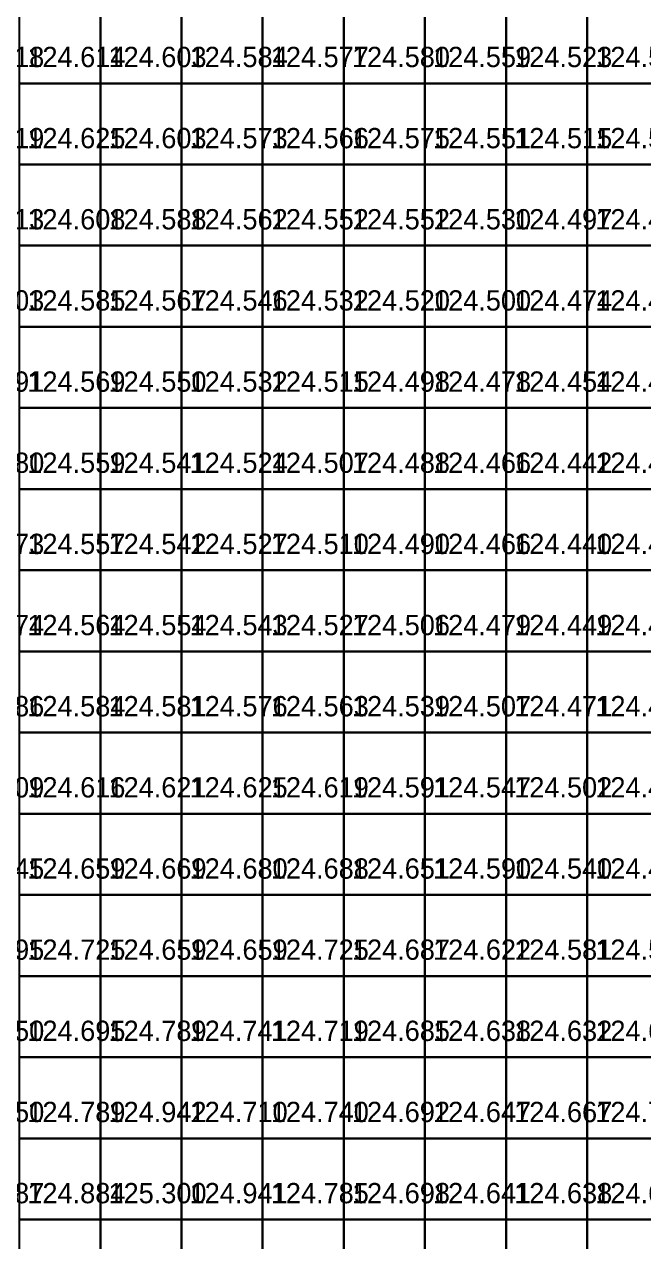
# Model space of a CAD drawing. Header units: metres. Extents: x 287857 to 287978, y 62957 to 63018.
# Drawn here: x 287924.99 to 287932.62, y 62987.56 to 63002.56 of the extents above; entities that cross this region are included whole.
import ezdxf

# ---------------------------------------------------------------- set-up
doc = ezdxf.new("R2010")
doc.units = ezdxf.units.M
for name, color, linetype, true_color in [('CIVILS-BARRIER', 7, 'Continuous', 0xf87171), ('CIVILS-INTERP', 7, 'Continuous', 0x64748b), ('CIVILS-LEVEL-TXT', 7, 'Continuous', 0x38bdf8), ('CIVILS-REAL', 7, 'Continuous', 0x38bdf8)]:
    doc.layers.add(name, color=color, linetype=linetype, true_color=true_color)

msp = doc.modelspace()

# ---------------------------------------------------------------- linework, layer by layer
at = {"layer": 'CIVILS-BARRIER'}
for points in [[(287925.925, 62990.831, 124.659), (287926.925, 62990.831, 124.659), (287926.925, 62991.831, 124.659), (287925.925, 62991.831, 124.659), (287925.925, 62990.831, 124.659)], [(287926.925, 62990.831, 124.659), (287927.925, 62990.831, 124.659), (287927.925, 62991.831, 124.659), (287926.925, 62991.831, 124.659), (287926.925, 62990.831, 124.659)], [(287924.925, 62989.831, 124.695), (287925.925, 62989.831, 124.695), (287925.925, 62990.831, 124.695), (287924.925, 62990.831, 124.695), (287924.925, 62989.831, 124.695)], [(287924.925, 62988.831, 124.789), (287925.925, 62988.831, 124.789), (287925.925, 62989.831, 124.789), (287924.925, 62989.831, 124.789), (287924.925, 62988.831, 124.789)], [(287924.925, 62987.831, 124.884), (287925.925, 62987.831, 124.884), (287925.925, 62988.831, 124.884), (287924.925, 62988.831, 124.884), (287924.925, 62987.831, 124.884)], [(287924.925, 62986.831, 124.884), (287925.925, 62986.831, 124.884), (287925.925, 62987.831, 124.884), (287924.925, 62987.831, 124.884), (287924.925, 62986.831, 124.884)]]:
    msp.add_polyline3d(points, dxfattribs=at)
at = {"layer": 'CIVILS-INTERP'}
for points in [[(287924.925, 63001.831, 124.614), (287925.925, 63001.831, 124.614), (287925.925, 63002.831, 124.614), (287924.925, 63002.831, 124.614), (287924.925, 63001.831, 124.614)], [(287925.925, 63001.831, 124.603), (287926.925, 63001.831, 124.603), (287926.925, 63002.831, 124.603), (287925.925, 63002.831, 124.603), (287925.925, 63001.831, 124.603)], [(287926.925, 63001.831, 124.584), (287927.925, 63001.831, 124.584), (287927.925, 63002.831, 124.584), (287926.925, 63002.831, 124.584), (287926.925, 63001.831, 124.584)], [(287927.925, 63001.831, 124.577), (287928.925, 63001.831, 124.577), (287928.925, 63002.831, 124.577), (287927.925, 63002.831, 124.577), (287927.925, 63001.831, 124.577)], [(287928.925, 63001.831, 124.58), (287929.925, 63001.831, 124.58), (287929.925, 63002.831, 124.58), (287928.925, 63002.831, 124.58), (287928.925, 63001.831, 124.58)], [(287929.925, 63001.831, 124.559), (287930.925, 63001.831, 124.559), (287930.925, 63002.831, 124.559), (287929.925, 63002.831, 124.559), (287929.925, 63001.831, 124.559)], [(287930.925, 63001.831, 124.523), (287931.925, 63001.831, 124.523), (287931.925, 63002.831, 124.523), (287930.925, 63002.831, 124.523), (287930.925, 63001.831, 124.523)], [(287931.925, 63001.831, 124.519), (287932.925, 63001.831, 124.519), (287932.925, 63002.831, 124.519), (287931.925, 63002.831, 124.519), (287931.925, 63001.831, 124.519)], [(287925.925, 63000.831, 124.603), (287926.925, 63000.831, 124.603), (287926.925, 63001.831, 124.603), (287925.925, 63001.831, 124.603), (287925.925, 63000.831, 124.603)], [(287926.925, 63000.831, 124.573), (287927.925, 63000.831, 124.573), (287927.925, 63001.831, 124.573), (287926.925, 63001.831, 124.573), (287926.925, 63000.831, 124.573)], [(287927.925, 63000.831, 124.566), (287928.925, 63000.831, 124.566), (287928.925, 63001.831, 124.566), (287927.925, 63001.831, 124.566), (287927.925, 63000.831, 124.566)], [(287929.925, 63000.831, 124.551), (287930.925, 63000.831, 124.551), (287930.925, 63001.831, 124.551), (287929.925, 63001.831, 124.551), (287929.925, 63000.831, 124.551)], [(287930.925, 63000.831, 124.515), (287931.925, 63000.831, 124.515), (287931.925, 63001.831, 124.515), (287930.925, 63001.831, 124.515), (287930.925, 63000.831, 124.515)], [(287931.925, 63000.831, 124.505), (287932.925, 63000.831, 124.505), (287932.925, 63001.831, 124.505), (287931.925, 63001.831, 124.505), (287931.925, 63000.831, 124.505)], [(287924.925, 62999.831, 124.608), (287925.925, 62999.831, 124.608), (287925.925, 63000.831, 124.608), (287924.925, 63000.831, 124.608), (287924.925, 62999.831, 124.608)], [(287925.925, 62999.831, 124.588), (287926.925, 62999.831, 124.588), (287926.925, 63000.831, 124.588), (287925.925, 63000.831, 124.588), (287925.925, 62999.831, 124.588)], [(287926.925, 62999.831, 124.562), (287927.925, 62999.831, 124.562), (287927.925, 63000.831, 124.562), (287926.925, 63000.831, 124.562), (287926.925, 62999.831, 124.562)], [(287927.925, 62999.831, 124.552), (287928.925, 62999.831, 124.552), (287928.925, 63000.831, 124.552), (287927.925, 63000.831, 124.552), (287927.925, 62999.831, 124.552)], [(287928.925, 62999.831, 124.552), (287929.925, 62999.831, 124.552), (287929.925, 63000.831, 124.552), (287928.925, 63000.831, 124.552), (287928.925, 62999.831, 124.552)], [(287929.925, 62999.831, 124.53), (287930.925, 62999.831, 124.53), (287930.925, 63000.831, 124.53), (287929.925, 63000.831, 124.53), (287929.925, 62999.831, 124.53)], [(287930.925, 62999.831, 124.497), (287931.925, 62999.831, 124.497), (287931.925, 63000.831, 124.497), (287930.925, 63000.831, 124.497), (287930.925, 62999.831, 124.497)], [(287931.925, 62999.831, 124.478), (287932.925, 62999.831, 124.478), (287932.925, 63000.831, 124.478), (287931.925, 63000.831, 124.478), (287931.925, 62999.831, 124.478)], [(287924.925, 62998.831, 124.585), (287925.925, 62998.831, 124.585), (287925.925, 62999.831, 124.585), (287924.925, 62999.831, 124.585), (287924.925, 62998.831, 124.585)], [(287925.925, 62998.831, 124.567), (287926.925, 62998.831, 124.567), (287926.925, 62999.831, 124.567), (287925.925, 62999.831, 124.567), (287925.925, 62998.831, 124.567)], [(287926.925, 62998.831, 124.546), (287927.925, 62998.831, 124.546), (287927.925, 62999.831, 124.546), (287926.925, 62999.831, 124.546), (287926.925, 62998.831, 124.546)], [(287927.925, 62998.831, 124.532), (287928.925, 62998.831, 124.532), (287928.925, 62999.831, 124.532), (287927.925, 62999.831, 124.532), (287927.925, 62998.831, 124.532)], [(287928.925, 62998.831, 124.52), (287929.925, 62998.831, 124.52), (287929.925, 62999.831, 124.52), (287928.925, 62999.831, 124.52), (287928.925, 62998.831, 124.52)], [(287929.925, 62998.831, 124.5), (287930.925, 62998.831, 124.5), (287930.925, 62999.831, 124.5), (287929.925, 62999.831, 124.5), (287929.925, 62998.831, 124.5)], [(287930.925, 62998.831, 124.474), (287931.925, 62998.831, 124.474), (287931.925, 62999.831, 124.474), (287930.925, 62999.831, 124.474), (287930.925, 62998.831, 124.474)], [(287931.925, 62998.831, 124.45), (287932.925, 62998.831, 124.45), (287932.925, 62999.831, 124.45), (287931.925, 62999.831, 124.45), (287931.925, 62998.831, 124.45)], [(287924.925, 62997.831, 124.569), (287925.925, 62997.831, 124.569), (287925.925, 62998.831, 124.569), (287924.925, 62998.831, 124.569), (287924.925, 62997.831, 124.569)], [(287925.925, 62997.831, 124.55), (287926.925, 62997.831, 124.55), (287926.925, 62998.831, 124.55), (287925.925, 62998.831, 124.55), (287925.925, 62997.831, 124.55)], [(287926.925, 62997.831, 124.532), (287927.925, 62997.831, 124.532), (287927.925, 62998.831, 124.532), (287926.925, 62998.831, 124.532), (287926.925, 62997.831, 124.532)], [(287927.925, 62997.831, 124.515), (287928.925, 62997.831, 124.515), (287928.925, 62998.831, 124.515), (287927.925, 62998.831, 124.515), (287927.925, 62997.831, 124.515)], [(287928.925, 62997.831, 124.498), (287929.925, 62997.831, 124.498), (287929.925, 62998.831, 124.498), (287928.925, 62998.831, 124.498), (287928.925, 62997.831, 124.498)], [(287929.925, 62997.831, 124.478), (287930.925, 62997.831, 124.478), (287930.925, 62998.831, 124.478), (287929.925, 62998.831, 124.478), (287929.925, 62997.831, 124.478)], [(287930.925, 62997.831, 124.454), (287931.925, 62997.831, 124.454), (287931.925, 62998.831, 124.454), (287930.925, 62998.831, 124.454), (287930.925, 62997.831, 124.454)], [(287931.925, 62997.831, 124.429), (287932.925, 62997.831, 124.429), (287932.925, 62998.831, 124.429), (287931.925, 62998.831, 124.429), (287931.925, 62997.831, 124.429)], [(287924.925, 62996.831, 124.559), (287925.925, 62996.831, 124.559), (287925.925, 62997.831, 124.559), (287924.925, 62997.831, 124.559), (287924.925, 62996.831, 124.559)], [(287925.925, 62996.831, 124.541), (287926.925, 62996.831, 124.541), (287926.925, 62997.831, 124.541), (287925.925, 62997.831, 124.541), (287925.925, 62996.831, 124.541)], [(287926.925, 62996.831, 124.524), (287927.925, 62996.831, 124.524), (287927.925, 62997.831, 124.524), (287926.925, 62997.831, 124.524), (287926.925, 62996.831, 124.524)], [(287927.925, 62996.831, 124.507), (287928.925, 62996.831, 124.507), (287928.925, 62997.831, 124.507), (287927.925, 62997.831, 124.507), (287927.925, 62996.831, 124.507)], [(287928.925, 62996.831, 124.488), (287929.925, 62996.831, 124.488), (287929.925, 62997.831, 124.488), (287928.925, 62997.831, 124.488), (287928.925, 62996.831, 124.488)], [(287929.925, 62996.831, 124.466), (287930.925, 62996.831, 124.466), (287930.925, 62997.831, 124.466), (287929.925, 62997.831, 124.466), (287929.925, 62996.831, 124.466)], [(287930.925, 62996.831, 124.442), (287931.925, 62996.831, 124.442), (287931.925, 62997.831, 124.442), (287930.925, 62997.831, 124.442), (287930.925, 62996.831, 124.442)], [(287931.925, 62996.831, 124.415), (287932.925, 62996.831, 124.415), (287932.925, 62997.831, 124.415), (287931.925, 62997.831, 124.415), (287931.925, 62996.831, 124.415)], [(287924.925, 62995.831, 124.557), (287925.925, 62995.831, 124.557), (287925.925, 62996.831, 124.557), (287924.925, 62996.831, 124.557), (287924.925, 62995.831, 124.557)], [(287925.925, 62995.831, 124.542), (287926.925, 62995.831, 124.542), (287926.925, 62996.831, 124.542), (287925.925, 62996.831, 124.542), (287925.925, 62995.831, 124.542)], [(287926.925, 62995.831, 124.527), (287927.925, 62995.831, 124.527), (287927.925, 62996.831, 124.527), (287926.925, 62996.831, 124.527), (287926.925, 62995.831, 124.527)], [(287927.925, 62995.831, 124.51), (287928.925, 62995.831, 124.51), (287928.925, 62996.831, 124.51), (287927.925, 62996.831, 124.51), (287927.925, 62995.831, 124.51)], [(287928.925, 62995.831, 124.49), (287929.925, 62995.831, 124.49), (287929.925, 62996.831, 124.49), (287928.925, 62996.831, 124.49), (287928.925, 62995.831, 124.49)], [(287929.925, 62995.831, 124.466), (287930.925, 62995.831, 124.466), (287930.925, 62996.831, 124.466), (287929.925, 62996.831, 124.466), (287929.925, 62995.831, 124.466)], [(287930.925, 62995.831, 124.44), (287931.925, 62995.831, 124.44), (287931.925, 62996.831, 124.44), (287930.925, 62996.831, 124.44), (287930.925, 62995.831, 124.44)], [(287931.925, 62995.831, 124.411), (287932.925, 62995.831, 124.411), (287932.925, 62996.831, 124.411), (287931.925, 62996.831, 124.411), (287931.925, 62995.831, 124.411)], [(287924.925, 62994.831, 124.564), (287925.925, 62994.831, 124.564), (287925.925, 62995.831, 124.564), (287924.925, 62995.831, 124.564), (287924.925, 62994.831, 124.564)], [(287925.925, 62994.831, 124.554), (287926.925, 62994.831, 124.554), (287926.925, 62995.831, 124.554), (287925.925, 62995.831, 124.554), (287925.925, 62994.831, 124.554)], [(287926.925, 62994.831, 124.543), (287927.925, 62994.831, 124.543), (287927.925, 62995.831, 124.543), (287926.925, 62995.831, 124.543), (287926.925, 62994.831, 124.543)], [(287927.925, 62994.831, 124.527), (287928.925, 62994.831, 124.527), (287928.925, 62995.831, 124.527), (287927.925, 62995.831, 124.527), (287927.925, 62994.831, 124.527)], [(287928.925, 62994.831, 124.506), (287929.925, 62994.831, 124.506), (287929.925, 62995.831, 124.506), (287928.925, 62995.831, 124.506), (287928.925, 62994.831, 124.506)], [(287929.925, 62994.831, 124.479), (287930.925, 62994.831, 124.479), (287930.925, 62995.831, 124.479), (287929.925, 62995.831, 124.479), (287929.925, 62994.831, 124.479)], [(287930.925, 62994.831, 124.449), (287931.925, 62994.831, 124.449), (287931.925, 62995.831, 124.449), (287930.925, 62995.831, 124.449), (287930.925, 62994.831, 124.449)], [(287931.925, 62994.831, 124.418), (287932.925, 62994.831, 124.418), (287932.925, 62995.831, 124.418), (287931.925, 62995.831, 124.418), (287931.925, 62994.831, 124.418)], [(287924.925, 62993.831, 124.584), (287925.925, 62993.831, 124.584), (287925.925, 62994.831, 124.584), (287924.925, 62994.831, 124.584), (287924.925, 62993.831, 124.584)], [(287925.925, 62993.831, 124.581), (287926.925, 62993.831, 124.581), (287926.925, 62994.831, 124.581), (287925.925, 62994.831, 124.581), (287925.925, 62993.831, 124.581)], [(287926.925, 62993.831, 124.576), (287927.925, 62993.831, 124.576), (287927.925, 62994.831, 124.576), (287926.925, 62994.831, 124.576), (287926.925, 62993.831, 124.576)], [(287927.925, 62993.831, 124.563), (287928.925, 62993.831, 124.563), (287928.925, 62994.831, 124.563), (287927.925, 62994.831, 124.563), (287927.925, 62993.831, 124.563)], [(287928.925, 62993.831, 124.539), (287929.925, 62993.831, 124.539), (287929.925, 62994.831, 124.539), (287928.925, 62994.831, 124.539), (287928.925, 62993.831, 124.539)], [(287929.925, 62993.831, 124.507), (287930.925, 62993.831, 124.507), (287930.925, 62994.831, 124.507), (287929.925, 62994.831, 124.507), (287929.925, 62993.831, 124.507)], [(287930.925, 62993.831, 124.471), (287931.925, 62993.831, 124.471), (287931.925, 62994.831, 124.471), (287930.925, 62994.831, 124.471), (287930.925, 62993.831, 124.471)], [(287931.925, 62993.831, 124.434), (287932.925, 62993.831, 124.434), (287932.925, 62994.831, 124.434), (287931.925, 62994.831, 124.434), (287931.925, 62993.831, 124.434)], [(287924.925, 62992.831, 124.616), (287925.925, 62992.831, 124.616), (287925.925, 62993.831, 124.616), (287924.925, 62993.831, 124.616), (287924.925, 62992.831, 124.616)], [(287925.925, 62992.831, 124.621), (287926.925, 62992.831, 124.621), (287926.925, 62993.831, 124.621), (287925.925, 62993.831, 124.621), (287925.925, 62992.831, 124.621)], [(287926.925, 62992.831, 124.625), (287927.925, 62992.831, 124.625), (287927.925, 62993.831, 124.625), (287926.925, 62993.831, 124.625), (287926.925, 62992.831, 124.625)], [(287927.925, 62992.831, 124.619), (287928.925, 62992.831, 124.619), (287928.925, 62993.831, 124.619), (287927.925, 62993.831, 124.619), (287927.925, 62992.831, 124.619)], [(287928.925, 62992.831, 124.591), (287929.925, 62992.831, 124.591), (287929.925, 62993.831, 124.591), (287928.925, 62993.831, 124.591), (287928.925, 62992.831, 124.591)], [(287929.925, 62992.831, 124.547), (287930.925, 62992.831, 124.547), (287930.925, 62993.831, 124.547), (287929.925, 62993.831, 124.547), (287929.925, 62992.831, 124.547)], [(287930.925, 62992.831, 124.502), (287931.925, 62992.831, 124.502), (287931.925, 62993.831, 124.502), (287930.925, 62993.831, 124.502), (287930.925, 62992.831, 124.502)], [(287931.925, 62992.831, 124.46), (287932.925, 62992.831, 124.46), (287932.925, 62993.831, 124.46), (287931.925, 62993.831, 124.46), (287931.925, 62992.831, 124.46)], [(287924.925, 62991.831, 124.659), (287925.925, 62991.831, 124.659), (287925.925, 62992.831, 124.659), (287924.925, 62992.831, 124.659), (287924.925, 62991.831, 124.659)], [(287925.925, 62991.831, 124.669), (287926.925, 62991.831, 124.669), (287926.925, 62992.831, 124.669), (287925.925, 62992.831, 124.669), (287925.925, 62991.831, 124.669)], [(287926.925, 62991.831, 124.68), (287927.925, 62991.831, 124.68), (287927.925, 62992.831, 124.68), (287926.925, 62992.831, 124.68), (287926.925, 62991.831, 124.68)], [(287927.925, 62991.831, 124.688), (287928.925, 62991.831, 124.688), (287928.925, 62992.831, 124.688), (287927.925, 62992.831, 124.688), (287927.925, 62991.831, 124.688)], [(287928.925, 62991.831, 124.651), (287929.925, 62991.831, 124.651), (287929.925, 62992.831, 124.651), (287928.925, 62992.831, 124.651), (287928.925, 62991.831, 124.651)], [(287929.925, 62991.831, 124.59), (287930.925, 62991.831, 124.59), (287930.925, 62992.831, 124.59), (287929.925, 62992.831, 124.59), (287929.925, 62991.831, 124.59)], [(287930.925, 62991.831, 124.54), (287931.925, 62991.831, 124.54), (287931.925, 62992.831, 124.54), (287930.925, 62992.831, 124.54), (287930.925, 62991.831, 124.54)], [(287931.925, 62991.831, 124.497), (287932.925, 62991.831, 124.497), (287932.925, 62992.831, 124.497), (287931.925, 62992.831, 124.497), (287931.925, 62991.831, 124.497)], [(287928.925, 62990.831, 124.687), (287929.925, 62990.831, 124.687), (287929.925, 62991.831, 124.687), (287928.925, 62991.831, 124.687), (287928.925, 62990.831, 124.687)], [(287929.925, 62990.831, 124.622), (287930.925, 62990.831, 124.622), (287930.925, 62991.831, 124.622), (287929.925, 62991.831, 124.622), (287929.925, 62990.831, 124.622)], [(287930.925, 62990.831, 124.581), (287931.925, 62990.831, 124.581), (287931.925, 62991.831, 124.581), (287930.925, 62991.831, 124.581), (287930.925, 62990.831, 124.581)], [(287931.925, 62990.831, 124.553), (287932.925, 62990.831, 124.553), (287932.925, 62991.831, 124.553), (287931.925, 62991.831, 124.553), (287931.925, 62990.831, 124.553)], [(287925.925, 62989.831, 124.789), (287926.925, 62989.831, 124.789), (287926.925, 62990.831, 124.789), (287925.925, 62990.831, 124.789), (287925.925, 62989.831, 124.789)], [(287926.925, 62989.831, 124.741), (287927.925, 62989.831, 124.741), (287927.925, 62990.831, 124.741), (287926.925, 62990.831, 124.741), (287926.925, 62989.831, 124.741)], [(287927.925, 62989.831, 124.719), (287928.925, 62989.831, 124.719), (287928.925, 62990.831, 124.719), (287927.925, 62990.831, 124.719), (287927.925, 62989.831, 124.719)], [(287928.925, 62989.831, 124.685), (287929.925, 62989.831, 124.685), (287929.925, 62990.831, 124.685), (287928.925, 62990.831, 124.685), (287928.925, 62989.831, 124.685)], [(287929.925, 62989.831, 124.638), (287930.925, 62989.831, 124.638), (287930.925, 62990.831, 124.638), (287929.925, 62990.831, 124.638), (287929.925, 62989.831, 124.638)], [(287930.925, 62989.831, 124.632), (287931.925, 62989.831, 124.632), (287931.925, 62990.831, 124.632), (287930.925, 62990.831, 124.632), (287930.925, 62989.831, 124.632)], [(287931.925, 62989.831, 124.647), (287932.925, 62989.831, 124.647), (287932.925, 62990.831, 124.647), (287931.925, 62990.831, 124.647), (287931.925, 62989.831, 124.647)], [(287925.925, 62988.831, 124.942), (287926.925, 62988.831, 124.942), (287926.925, 62989.831, 124.942), (287925.925, 62989.831, 124.942), (287925.925, 62988.831, 124.942)], [(287927.925, 62988.831, 124.74), (287928.925, 62988.831, 124.74), (287928.925, 62989.831, 124.74), (287927.925, 62989.831, 124.74), (287927.925, 62988.831, 124.74)], [(287928.925, 62988.831, 124.692), (287929.925, 62988.831, 124.692), (287929.925, 62989.831, 124.692), (287928.925, 62989.831, 124.692), (287928.925, 62988.831, 124.692)], [(287929.925, 62988.831, 124.647), (287930.925, 62988.831, 124.647), (287930.925, 62989.831, 124.647), (287929.925, 62989.831, 124.647), (287929.925, 62988.831, 124.647)], [(287930.925, 62988.831, 124.667), (287931.925, 62988.831, 124.667), (287931.925, 62989.831, 124.667), (287930.925, 62989.831, 124.667), (287930.925, 62988.831, 124.667)], [(287926.925, 62987.831, 124.941), (287927.925, 62987.831, 124.941), (287927.925, 62988.831, 124.941), (287926.925, 62988.831, 124.941), (287926.925, 62987.831, 124.941)], [(287927.925, 62987.831, 124.785), (287928.925, 62987.831, 124.785), (287928.925, 62988.831, 124.785), (287927.925, 62988.831, 124.785), (287927.925, 62987.831, 124.785)], [(287928.925, 62987.831, 124.698), (287929.925, 62987.831, 124.698), (287929.925, 62988.831, 124.698), (287928.925, 62988.831, 124.698), (287928.925, 62987.831, 124.698)], [(287929.925, 62987.831, 124.641), (287930.925, 62987.831, 124.641), (287930.925, 62988.831, 124.641), (287929.925, 62988.831, 124.641), (287929.925, 62987.831, 124.641)], [(287930.925, 62987.831, 124.638), (287931.925, 62987.831, 124.638), (287931.925, 62988.831, 124.638), (287930.925, 62988.831, 124.638), (287930.925, 62987.831, 124.638)], [(287931.925, 62987.831, 124.654), (287932.925, 62987.831, 124.654), (287932.925, 62988.831, 124.654), (287931.925, 62988.831, 124.654), (287931.925, 62987.831, 124.654)], [(287925.925, 62986.831, 125.09), (287926.925, 62986.831, 125.09), (287926.925, 62987.831, 125.09), (287925.925, 62987.831, 125.09), (287925.925, 62986.831, 125.09)], [(287926.925, 62986.831, 124.948), (287927.925, 62986.831, 124.948), (287927.925, 62987.831, 124.948), (287926.925, 62987.831, 124.948), (287926.925, 62986.831, 124.948)], [(287927.925, 62986.831, 124.789), (287928.925, 62986.831, 124.789), (287928.925, 62987.831, 124.789), (287927.925, 62987.831, 124.789), (287927.925, 62986.831, 124.789)], [(287928.925, 62986.831, 124.686), (287929.925, 62986.831, 124.686), (287929.925, 62987.831, 124.686), (287928.925, 62987.831, 124.686), (287928.925, 62986.831, 124.686)], [(287929.925, 62986.831, 124.621), (287930.925, 62986.831, 124.621), (287930.925, 62987.831, 124.621), (287929.925, 62987.831, 124.621), (287929.925, 62986.831, 124.621)], [(287930.925, 62986.831, 124.592), (287931.925, 62986.831, 124.592), (287931.925, 62987.831, 124.592), (287930.925, 62987.831, 124.592), (287930.925, 62986.831, 124.592)], [(287931.925, 62986.831, 124.575), (287932.925, 62986.831, 124.575), (287932.925, 62987.831, 124.575), (287931.925, 62987.831, 124.575), (287931.925, 62986.831, 124.575)]]:
    msp.add_polyline3d(points, dxfattribs=at)
at = {"layer": 'CIVILS-REAL'}
for points in [[(287924.925, 63000.831, 124.625), (287925.925, 63000.831, 124.625), (287925.925, 63001.831, 124.625), (287924.925, 63001.831, 124.625), (287924.925, 63000.831, 124.625)], [(287928.925, 63000.831, 124.575), (287929.925, 63000.831, 124.575), (287929.925, 63001.831, 124.575), (287928.925, 63001.831, 124.575), (287928.925, 63000.831, 124.575)], [(287924.925, 62990.831, 124.725), (287925.925, 62990.831, 124.725), (287925.925, 62991.831, 124.725), (287924.925, 62991.831, 124.725), (287924.925, 62990.831, 124.725)], [(287927.925, 62990.831, 124.725), (287928.925, 62990.831, 124.725), (287928.925, 62991.831, 124.725), (287927.925, 62991.831, 124.725), (287927.925, 62990.831, 124.725)], [(287926.925, 62988.831, 124.71), (287927.925, 62988.831, 124.71), (287927.925, 62989.831, 124.71), (287926.925, 62989.831, 124.71), (287926.925, 62988.831, 124.71)], [(287931.925, 62988.831, 124.725), (287932.925, 62988.831, 124.725), (287932.925, 62989.831, 124.725), (287931.925, 62989.831, 124.725), (287931.925, 62988.831, 124.725)], [(287925.925, 62987.831, 125.3), (287926.925, 62987.831, 125.3), (287926.925, 62988.831, 125.3), (287925.925, 62988.831, 125.3), (287925.925, 62987.831, 125.3)]]:
    msp.add_polyline3d(points, dxfattribs=at)

# ---------------------------------------------------------------- texts
at = {"layer": 'CIVILS-LEVEL-TXT'}
for s, p in [('124.618', (287924.025, 63002.031, 124.618)), ('124.614', (287925.025, 63002.031, 124.614)), ('124.603', (287926.025, 63002.031, 124.603)), ('124.584', (287927.025, 63002.031, 124.584)), ('124.577', (287928.025, 63002.031, 124.577)), ('124.580', (287929.025, 63002.031, 124.58)), ('124.559', (287930.025, 63002.031, 124.559)), ('124.523', (287931.025, 63002.031, 124.523)), ('124.519', (287932.025, 63002.031, 124.519)), ('124.619', (287924.025, 63001.031, 124.619)), ('124.625', (287925.025, 63001.031, 124.625)), ('124.603', (287926.025, 63001.031, 124.603)), ('124.573', (287927.025, 63001.031, 124.573)), ('124.566', (287928.025, 63001.031, 124.566)), ('124.575', (287929.025, 63001.031, 124.575)), ('124.551', (287930.025, 63001.031, 124.551)), ('124.515', (287931.025, 63001.031, 124.515)), ('124.505', (287932.025, 63001.031, 124.505)), ('124.613', (287924.025, 63000.031, 124.613)), ('124.608', (287925.025, 63000.031, 124.608)), ('124.588', (287926.025, 63000.031, 124.588)), ('124.562', (287927.025, 63000.031, 124.562)), ('124.552', (287928.025, 63000.031, 124.552)), ('124.552', (287929.025, 63000.031, 124.552)), ('124.530', (287930.025, 63000.031, 124.53)), ('124.497', (287931.025, 63000.031, 124.497)), ('124.478', (287932.025, 63000.031, 124.478)), ('124.603', (287924.025, 62999.031, 124.603)), ('124.585', (287925.025, 62999.031, 124.585)), ('124.567', (287926.025, 62999.031, 124.567)), ('124.546', (287927.025, 62999.031, 124.546)), ('124.532', (287928.025, 62999.031, 124.532)), ('124.520', (287929.025, 62999.031, 124.52)), ('124.500', (287930.025, 62999.031, 124.5)), ('124.474', (287931.025, 62999.031, 124.474)), ('124.450', (287932.025, 62999.031, 124.45)), ('124.591', (287924.025, 62998.031, 124.591)), ('124.569', (287925.025, 62998.031, 124.569)), ('124.550', (287926.025, 62998.031, 124.55)), ('124.532', (287927.025, 62998.031, 124.532)), ('124.515', (287928.025, 62998.031, 124.515)), ('124.498', (287929.025, 62998.031, 124.498)), ('124.478', (287930.025, 62998.031, 124.478)), ('124.454', (287931.025, 62998.031, 124.454)), ('124.429', (287932.025, 62998.031, 124.429)), ('124.580', (287924.025, 62997.031, 124.58)), ('124.559', (287925.025, 62997.031, 124.559)), ('124.541', (287926.025, 62997.031, 124.541)), ('124.524', (287927.025, 62997.031, 124.524)), ('124.507', (287928.025, 62997.031, 124.507)), ('124.488', (287929.025, 62997.031, 124.488)), ('124.466', (287930.025, 62997.031, 124.466)), ('124.442', (287931.025, 62997.031, 124.442)), ('124.415', (287932.025, 62997.031, 124.415)), ('124.573', (287924.025, 62996.031, 124.573)), ('124.557', (287925.025, 62996.031, 124.557)), ('124.542', (287926.025, 62996.031, 124.542)), ('124.527', (287927.025, 62996.031, 124.527)), ('124.510', (287928.025, 62996.031, 124.51)), ('124.490', (287929.025, 62996.031, 124.49)), ('124.466', (287930.025, 62996.031, 124.466)), ('124.440', (287931.025, 62996.031, 124.44)), ('124.411', (287932.025, 62996.031, 124.411)), ('124.574', (287924.025, 62995.031, 124.574)), ('124.564', (287925.025, 62995.031, 124.564)), ('124.554', (287926.025, 62995.031, 124.554)), ('124.543', (287927.025, 62995.031, 124.543)), ('124.527', (287928.025, 62995.031, 124.527)), ('124.506', (287929.025, 62995.031, 124.506)), ('124.479', (287930.025, 62995.031, 124.479)), ('124.449', (287931.025, 62995.031, 124.449)), ('124.418', (287932.025, 62995.031, 124.418)), ('124.586', (287924.025, 62994.031, 124.586)), ('124.584', (287925.025, 62994.031, 124.584)), ('124.581', (287926.025, 62994.031, 124.581)), ('124.576', (287927.025, 62994.031, 124.576)), ('124.563', (287928.025, 62994.031, 124.563)), ('124.539', (287929.025, 62994.031, 124.539)), ('124.507', (287930.025, 62994.031, 124.507)), ('124.471', (287931.025, 62994.031, 124.471)), ('124.434', (287932.025, 62994.031, 124.434)), ('124.609', (287924.025, 62993.031, 124.609)), ('124.616', (287925.025, 62993.031, 124.616)), ('124.621', (287926.025, 62993.031, 124.621)), ('124.625', (287927.025, 62993.031, 124.625)), ('124.619', (287928.025, 62993.031, 124.619)), ('124.591', (287929.025, 62993.031, 124.591)), ('124.547', (287930.025, 62993.031, 124.547)), ('124.502', (287931.025, 62993.031, 124.502)), ('124.460', (287932.025, 62993.031, 124.46)), ('124.645', (287924.025, 62992.031, 124.645)), ('124.659', (287925.025, 62992.031, 124.659)), ('124.669', (287926.025, 62992.031, 124.669)), ('124.680', (287927.025, 62992.031, 124.68)), ('124.688', (287928.025, 62992.031, 124.688)), ('124.651', (287929.025, 62992.031, 124.651)), ('124.590', (287930.025, 62992.031, 124.59)), ('124.540', (287931.025, 62992.031, 124.54)), ('124.497', (287932.025, 62992.031, 124.497)), ('124.695', (287924.025, 62991.031, 124.695)), ('124.725', (287925.025, 62991.031, 124.725)), ('124.659', (287926.025, 62991.031, 124.659)), ('124.659', (287927.025, 62991.031, 124.659)), ('124.725', (287928.025, 62991.031, 124.725)), ('124.687', (287929.025, 62991.031, 124.687)), ('124.622', (287930.025, 62991.031, 124.622)), ('124.581', (287931.025, 62991.031, 124.581)), ('124.553', (287932.025, 62991.031, 124.553)), ('124.950', (287924.025, 62990.031, 124.95)), ('124.695', (287925.025, 62990.031, 124.695)), ('124.789', (287926.025, 62990.031, 124.789)), ('124.741', (287927.025, 62990.031, 124.741)), ('124.719', (287928.025, 62990.031, 124.719)), ('124.685', (287929.025, 62990.031, 124.685)), ('124.638', (287930.025, 62990.031, 124.638)), ('124.632', (287931.025, 62990.031, 124.632)), ('124.647', (287932.025, 62990.031, 124.647)), ('126.450', (287924.025, 62989.031, 126.45)), ('124.789', (287925.025, 62989.031, 124.789)), ('124.942', (287926.025, 62989.031, 124.942)), ('124.710', (287927.025, 62989.031, 124.71)), ('124.740', (287928.025, 62989.031, 124.74)), ('124.692', (287929.025, 62989.031, 124.692)), ('124.647', (287930.025, 62989.031, 124.647)), ('124.667', (287931.025, 62989.031, 124.667)), ('124.725', (287932.025, 62989.031, 124.725)), ('126.287', (287924.025, 62988.031, 126.287)), ('124.884', (287925.025, 62988.031, 124.884)), ('125.300', (287926.025, 62988.031, 125.3)), ('124.941', (287927.025, 62988.031, 124.941)), ('124.785', (287928.025, 62988.031, 124.785)), ('124.698', (287929.025, 62988.031, 124.698)), ('124.641', (287930.025, 62988.031, 124.641)), ('124.638', (287931.025, 62988.031, 124.638)), ('124.654', (287932.025, 62988.031, 124.654))]:
    msp.add_text(s, height=0.25, dxfattribs=at).set_placement(p)

doc.saveas('drawing.dxf')
